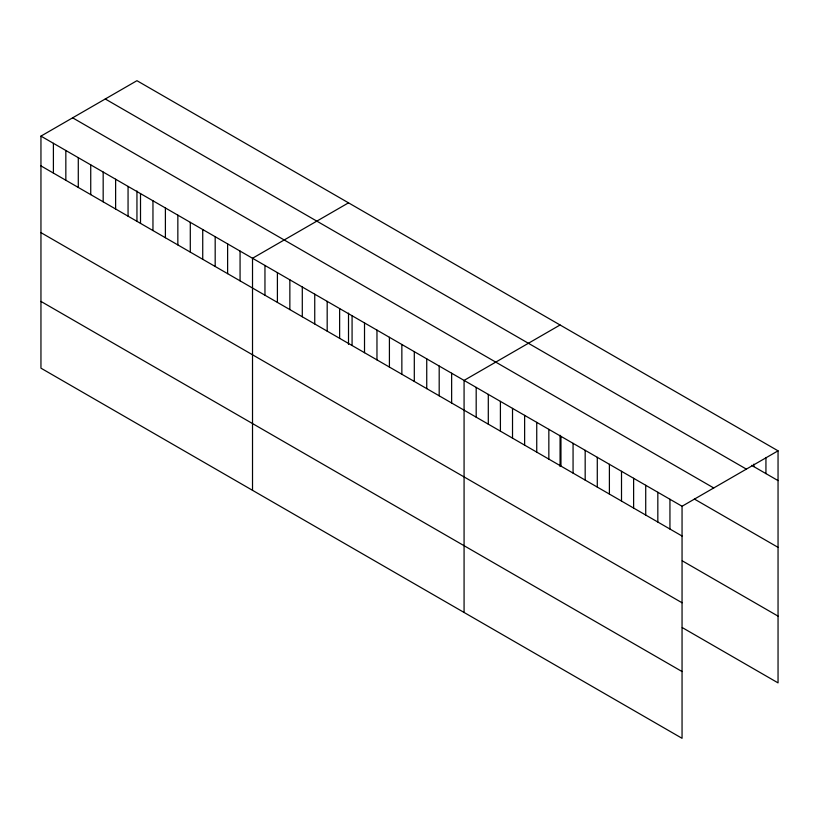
<?xml version="1.0" encoding="UTF-8"?>
<svg xmlns="http://www.w3.org/2000/svg" width="819" height="819" viewBox="0 0 819 819"><rect width="100%" height="100%" fill="white"/><g stroke="black" fill="none" stroke-linecap="round" stroke-linejoin="round"><path stroke-width="1.23" d="M40.95 136.118L682.053 506.255L682.053 738.308L40.95 368.171L40.95 136.118L136.947 80.692L778.05 450.829L778.05 682.882L682.268 627.589M348.515 202.836L252.518 258.261L252.518 490.315M560.073 324.989L464.076 380.405L464.076 612.458M682.053 506.255L778.05 450.829M751.627 465.346L778.05 480.599M105.272 98.986L746.375 469.123M72.625 117.823L713.728 487.96M694.379 499.047L778.05 547.358M40.95 165.888L682.053 536.025M682.268 560.831L778.05 616.134M40.95 232.637L682.053 602.774M40.95 301.412L682.053 671.549M765.939 457.483L765.939 473.607M753.828 464.138L753.828 466.615M669.942 499.262L669.942 529.033M657.831 492.27L657.831 522.041M645.72 485.278L645.72 515.049M633.619 478.286L633.619 508.056M621.508 471.294L621.508 501.064M609.397 464.301L609.397 494.072M597.286 457.309L597.286 487.08M585.175 450.327L585.175 480.098M573.065 443.335L573.065 473.106M560.954 436.343L560.954 466.113M560.073 435.268L560.073 466.523M548.843 429.351L548.843 459.121M536.742 422.358L536.742 452.129M524.631 415.366L524.631 445.137M512.52 408.374L512.52 438.145M500.409 401.382L500.409 431.152M488.298 394.389L488.298 424.16M476.187 387.397L476.187 417.168M451.638 373.218L451.638 402.989M439.189 366.042L439.189 395.812M426.74 358.855L426.74 388.626M414.301 351.668L414.301 381.439M401.853 344.482L401.853 374.252M389.414 337.295L389.414 367.066M376.965 330.108L376.965 359.879M364.516 322.932L364.516 352.702M352.078 315.745L352.078 345.516M348.515 313.114L348.515 344.379M339.629 308.558L339.629 338.329M327.18 301.372L327.18 331.142M314.742 294.185L314.742 323.955M302.293 286.998L302.293 316.769M289.854 279.822L289.854 309.592M277.406 272.635L277.406 302.406M264.957 265.448L264.957 295.219M240.069 251.075L240.069 280.845M227.621 243.888L227.621 273.659M215.182 236.711L215.182 266.482M202.733 229.525L202.733 259.295M190.295 222.338L190.295 252.109M177.846 215.151L177.846 244.922M165.397 207.965L165.397 237.735M152.958 200.778L152.958 230.548M140.51 193.591L140.51 223.372M136.947 190.97L136.947 220.987M128.061 186.415L128.061 216.185M115.622 179.228L115.622 208.999M103.174 172.041L103.174 201.812M90.735 164.854L90.735 194.625M78.286 157.668L78.286 187.438M65.837 150.481L65.837 180.262M53.399 143.305L53.399 173.075"/></g></svg>
